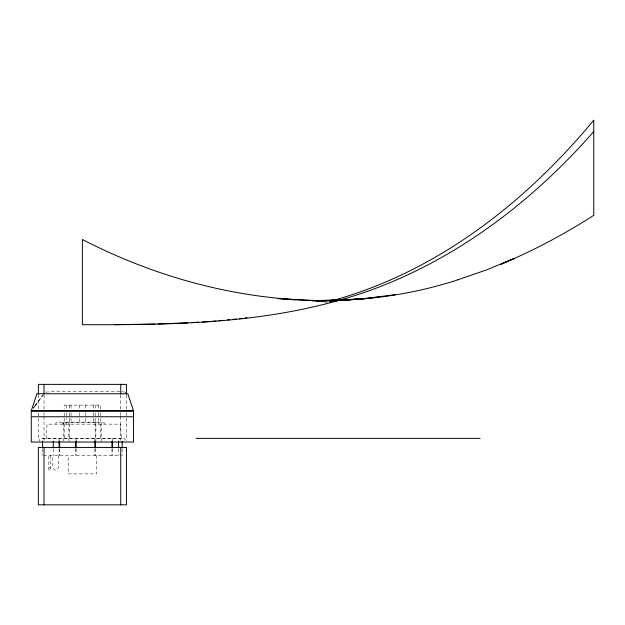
<?xml version="1.0" encoding="UTF-8"?>
<svg xmlns="http://www.w3.org/2000/svg" width="625" height="625" viewBox="0 0 625 625"><rect width="100%" height="100%" fill="white"/><g stroke="black" fill="none" stroke-linecap="round" stroke-linejoin="round"><path stroke-width="0.47" stroke-dasharray="3.12 2.34" d="M46.297 438.633L47.055 424.148L120.555 424.148L121.312 438.633M43.031 394.625L33.398 408.086M34.445 406.703L33.383 408.156L43.5 394.734M34.445 406.805L37.641 402.555M324.906 302.625L327.727 301.875M45.781 392.094L61.945 391.203L120.961 391.609M42.617 438.352L122.156 438.352M43.586 455.398L121.188 455.398M48.844 467.898L50.547 467.898M121.805 391.664L124.477 392.094M126.422 395.031L126.422 409.234M126.422 412.781L126.422 440.305M125 440.344L125 438.633L39.773 438.633L39.773 441.195M122.156 448.719L122.156 455.398M120.742 395.031L120.742 409.234M120.742 412.781L120.742 415.445M120.742 416.336L120.742 440.305M118.609 448.766L118.609 455.398M112.5 438.633L112.5 441.195M112.5 448.766L112.5 455.398M111.93 448.766L111.93 455.398M104.117 424.148L104.117 422.445L55.969 422.445L55.969 424.148M101.281 422.445L101.281 441.195M100.57 409.016L100.57 405.117L64.203 405.117L64.203 409.016M100.57 412.914L100.57 440.219M98.719 422.445L98.719 424.148M98.297 405.117L98.297 408.898M98.297 412.688L98.297 417.422M98.297 418.375L98.297 422.156L66.477 422.156L66.477 418.375M96.594 455.398L96.594 473.867L68.18 473.867L68.18 455.398M95.883 422.445L95.883 441.195M95.453 448.766L95.453 455.398M95.172 405.117L95.172 409.016M95.172 412.914L95.172 440.219M94.883 438.633L94.883 441.195M94.883 448.766L94.883 455.398M93.75 405.117L93.75 408.898M93.75 412.688L93.75 417.422M93.75 418.375L93.75 422.156M85.508 405.117L85.508 408.898M85.508 412.688L85.508 417.422M85.508 418.375L85.508 422.156M79.258 405.117L79.258 408.898M79.258 412.688L79.258 417.422M79.258 418.375L79.258 422.156M76.133 438.633L76.133 441.195M76.133 448.766L76.133 455.398M75.57 448.766L75.57 455.398M71.023 405.117L71.023 408.898M71.023 412.688L71.023 417.422M71.023 418.375L71.023 422.156M69.602 405.117L69.602 409.016M69.602 412.914L69.602 440.219M68.891 422.445L68.891 441.195M66.477 405.117L66.477 408.898M66.477 412.688L66.477 417.422M66.055 422.445L66.055 424.148M64.203 412.914L64.203 440.219M63.805 422.445L63.805 424.148M63.492 422.445L63.492 441.195M62.867 422.445L62.867 424.148M59.656 448.766L59.656 455.398M59.094 438.633L59.094 441.195M59.094 448.766L59.094 455.398M58.484 455.398L58.484 467.898L56.211 470.172L55.078 470.172L52.805 467.898L52.805 455.398M53.266 448.766L53.266 455.398M50.547 455.398L50.547 470.172L48.844 470.172L48.844 455.398M44.031 395.031L44.031 409.234M44.031 412.781L44.031 415.445M44.031 416.336L44.031 440.305M42.617 448.719L42.617 455.398M38.352 394.789L38.352 409.234M38.352 412.781L38.352 440.305"/><path stroke-width="0.94" d="M31.25 410.797L36.93 393.75L127.844 393.75L133.523 410.797L133.523 442.047L31.25 442.047L31.25 410.797L133.523 410.797M593.75 131.531C525.703 209.297 438.562 272.828 338.07 300.57C255.023 324.023 168.031 324.922 82.383 324.719L82.383 239.492C196.688 298.586 333.789 320.234 457.781 279.844M457.781 279.812L487.039 269.742L514.391 258.398L501.172 264.094M501.172 264.133C533.438 250.734 564.336 234.172 593.75 215.344L593.75 120.172C525.312 202.883 436.32 272.328 331.484 300.883M329.508 301.781L346.328 299.234L329.508 301.602L346.328 299.398L329.508 301.438L346.328 299.547L329.508 301.289L346.328 299.68L321.016 300.945L346.328 300.055L362.969 298.703M312.523 300.844L346.328 299.977L329.508 300.836L362.969 298.562L346.328 300.039L316.297 300.938L346.328 299.906L329.508 300.93L362.969 298.812L395.617 294.617M245.008 318.07L246.891 317.805M362.969 298.797L379.406 296.938M343.523 299.328L329.508 300.766L346.328 300.039L312.523 300.711M211.195 321.43L216.039 320.969M218.945 320.688L222.82 320.32M227.656 319.859L229.594 319.672M232.5 319.398L236.375 319.031M239.281 318.75L242.188 318.477M346.328 299.875L329.508 301.031L346.328 299.789L312.523 300.617L278.156 298.586L295.398 299.906M187.953 322.805L157.93 323.969M191.828 322.586L198.602 322.195M202.477 321.969L209.258 321.578M346.328 300.008L329.508 300.766L343.523 299.492L329.508 300.703L344.461 299.695L329.508 300.617L312.523 300.57M155.023 324.055L114.344 324.664M32.195 411.078L132.578 411.078M32.195 416.758L132.578 416.758M196.023 438.352L480.117 438.352M125.844 392.617L126.422 393.562M126.422 394.141L126.422 384.375L38.352 384.375L38.352 394.141M122.156 441.195L122.156 447.82M120.742 384.375L120.742 394.141M120.742 447.445L120.742 504.828M118.609 441.195L118.609 447.82M112.5 441.195L112.5 447.82M111.93 441.195L111.93 447.82M95.453 441.195L95.453 447.82M94.883 441.195L94.883 447.82M76.133 441.195L76.133 447.82M75.57 441.195L75.57 447.82M59.656 441.195L59.656 447.82M59.094 441.195L59.094 447.82M53.266 441.195L53.266 447.82M44.031 384.375L44.031 394.141M44.031 447.445L44.031 504.828M42.617 441.195L42.617 447.82M346.328 299.68L329.508 301.156L346.328 299.789L329.508 300.594L346.328 299.703M343.523 299.633L329.508 300.703L343.523 299.625M126.422 447.445L38.352 447.445L38.352 504.828L126.422 504.828L126.422 447.445"/></g></svg>
